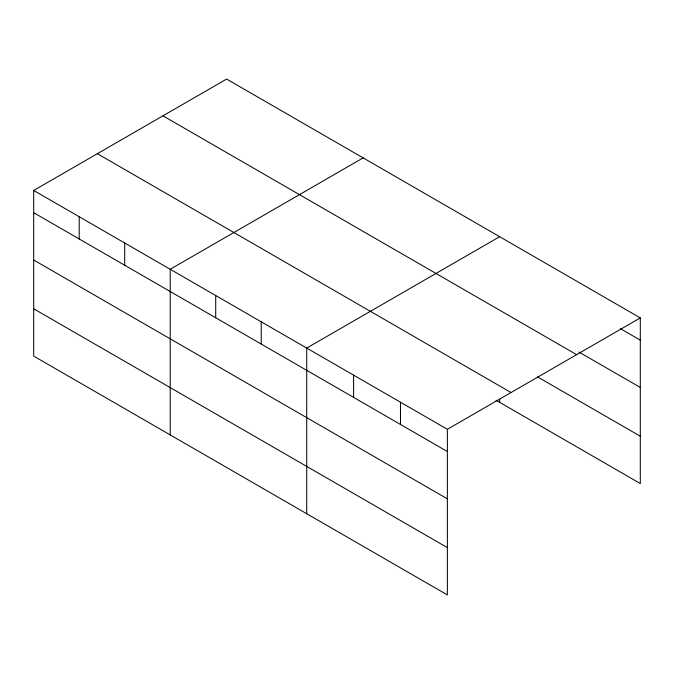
<?xml version="1.0" encoding="UTF-8"?>
<svg xmlns="http://www.w3.org/2000/svg" width="674" height="674" viewBox="0 0 674 674"><rect width="100%" height="100%" fill="white"/><g stroke="black" fill="none" stroke-linecap="round" stroke-linejoin="round"><path stroke-width="1.01" d="M33.7 190.456L447.376 429.287L447.376 594.931L33.7 356.099L33.7 190.456L226.624 79.069L640.3 317.901L640.3 483.544L496.013 400.238M363.143 157.885L170.21 269.271L170.21 434.915M499.653 236.7L306.721 348.087L306.721 513.731M447.376 429.287L640.3 317.901M620.468 328.685L640.3 340.143M578.991 352.064L640.3 387.466M162.965 115.827L576.632 354.659M537.515 376.884L640.3 436.221M97.368 153.697L511.035 392.529M33.7 212.698L447.376 451.529M33.7 260.021L447.376 498.853M33.7 308.776L447.376 547.608M499.653 399.185L499.653 402.344M400.491 402.218L400.491 424.46M353.606 375.148L353.606 397.39M261.217 321.81L261.217 344.052M215.714 295.541L215.714 317.783M124.707 243.002L124.707 265.236M79.203 216.725L79.203 238.967"/></g></svg>
